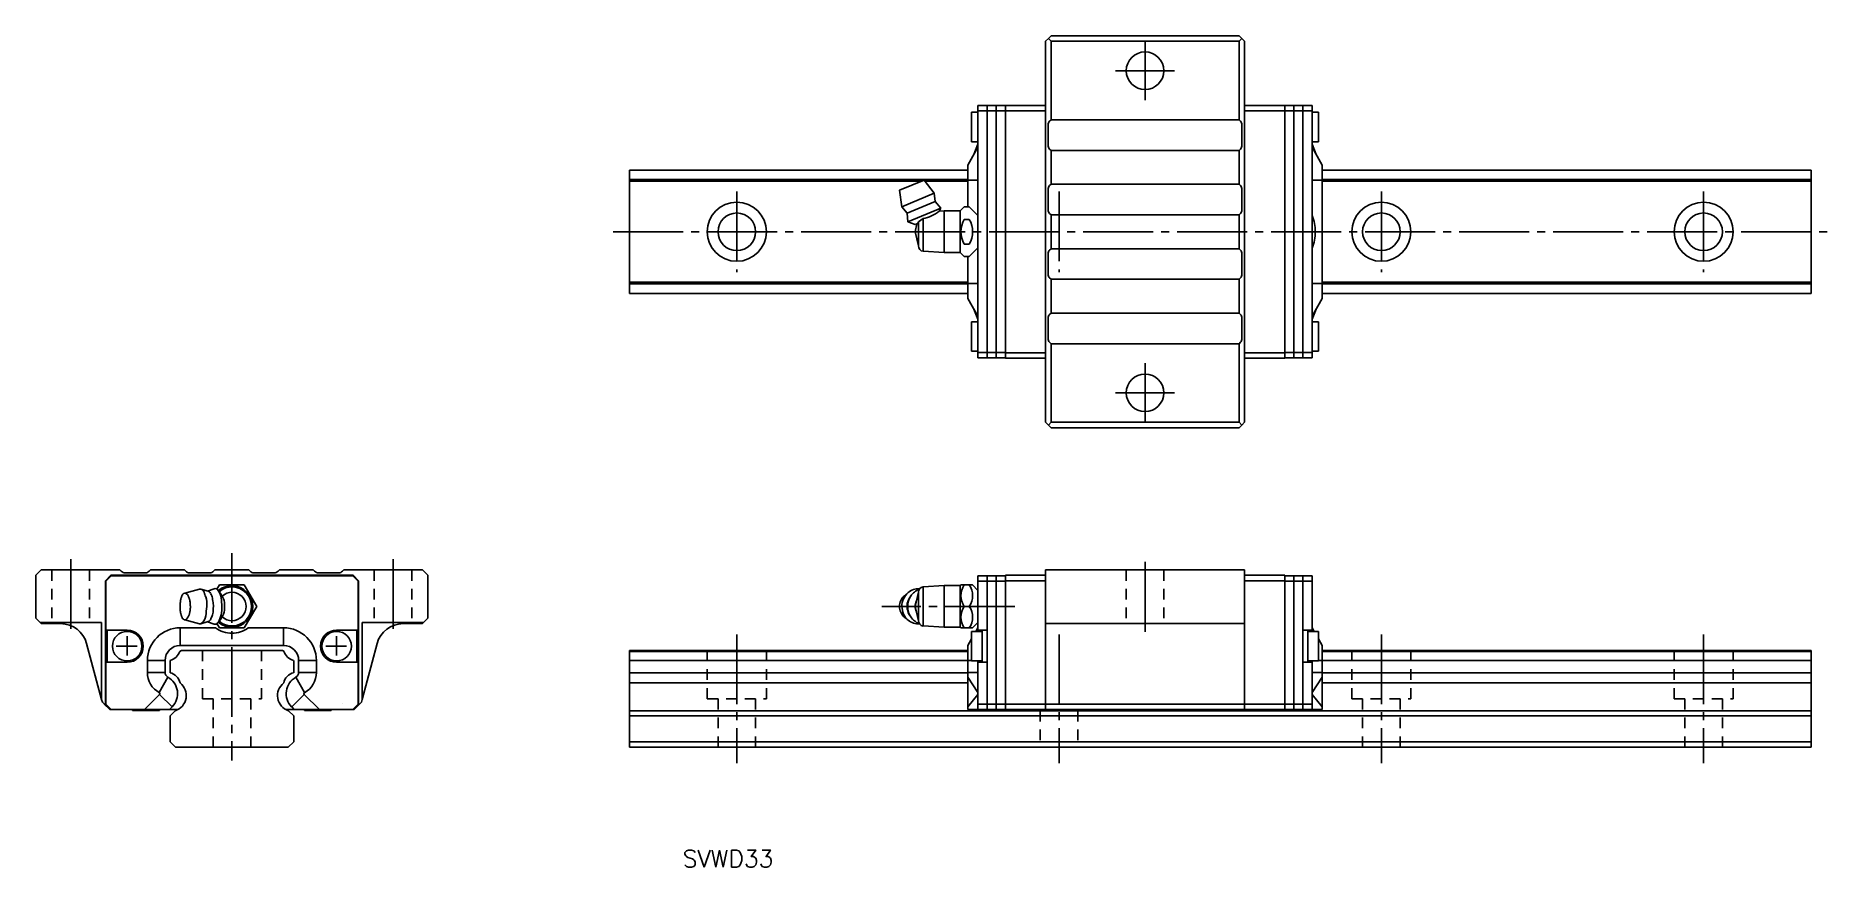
# Model space of a CAD drawing. Extents: x -65 to 269, y 684 to 839.
import ezdxf

# ---------------------------------------------------------------- set-up
doc = ezdxf.new("R2010")
doc.units = 0
doc.linetypes.add('CENTER', pattern=[17.5, 13, -1.5, 1.5, -1.5])
doc.linetypes.add('DASHED', pattern=[3.5, 2, -1.5])
doc.layers.get('0').update_dxf_attribs({"linetype": 'CONTINUOUS'})
doc.layers.add('CENTER', color=1, linetype='CENTER')
doc.styles.get("Standard").update_dxf_attribs({"font": 'txt.shx', "bigfont": '@extfont2.shx'})

msp = doc.modelspace()

# ---------------------------------------------------------------- linework, layer by layer
at = {"color": 7, "linetype": 'CONTINUOUS'}
for p, q in [((123.69, 838.66), (123.19, 838.16)), ((123.19, 767.16), (123.19, 838.16)), ((124.19, 839.16), (123.69, 838.66)), ((124.19, 838.16), (123.69, 838.66)), ((124.19, 839.16), (159.19, 839.16)), ((124.19, 823.51), (124.19, 838.16)), ((124.19, 838.16), (159.19, 838.16)), ((159.69, 838.66), (159.19, 839.16)), ((159.69, 838.66), (159.19, 838.16)), ((159.19, 838.16), (159.19, 823.51)), ((160.19, 838.16), (159.69, 838.66)), ((160.19, 838.16), (160.19, 767.16)), ((110.59, 824.91), (109.39, 824.91)), ((110.59, 824.91), (109.39, 824.91)), ((109.39, 819.41), (109.39, 824.91)), ((109.39, 819.41), (109.39, 824.91)), ((110.59, 825.16), (110.59, 826.16)), ((110.59, 826.16), (115.69, 826.16)), ((110.59, 780.16), (110.59, 825.16)), ((110.59, 825.16), (115.69, 825.16)), ((112.29, 779.16), (112.29, 826.16)), ((113.99, 779.16), (113.99, 826.16)), ((115.69, 825.21), (115.69, 826.21)), ((115.69, 826.21), (123.19, 826.21)), ((115.69, 780.11), (115.69, 825.21)), ((115.69, 825.21), (123.19, 825.21)), ((123.19, 825.66), (123.19, 826.66)), ((123.19, 825.21), (123.19, 826.26)), ((123.19, 779.66), (123.19, 825.66)), ((123.19, 802.66), (123.19, 825.21)), ((123.19, 802.66), (123.19, 825.21)), ((160.19, 825.66), (160.19, 826.66)), ((160.19, 826.26), (160.19, 825.21)), ((167.69, 826.21), (160.19, 826.21)), ((160.19, 779.66), (160.19, 825.66)), ((167.69, 825.21), (160.19, 825.21)), ((160.19, 825.21), (160.19, 802.66)), ((160.19, 802.66), (160.19, 825.21)), ((167.69, 825.21), (167.69, 826.21)), ((172.79, 826.16), (167.69, 826.16)), ((167.69, 780.11), (167.69, 825.21)), ((172.79, 825.16), (167.69, 825.16)), ((169.39, 779.16), (169.39, 826.16)), ((171.09, 779.16), (171.09, 826.16)), ((172.79, 825.16), (172.79, 826.16)), ((172.79, 780.16), (172.79, 825.16)), ((173.99, 824.91), (172.79, 824.91)), ((173.99, 824.91), (173.99, 819.41)), ((123.64, 822.55), (123.64, 818.78)), ((124.19, 823.51), (123.93, 823.26)), ((159.19, 823.51), (124.19, 823.51)), ((159.44, 823.26), (159.19, 823.51)), ((159.74, 818.78), (159.74, 822.55)), ((110.59, 818.39), (108.69, 815.09)), ((110.59, 818.39), (108.69, 815.09)), ((109.39, 819.41), (110.59, 819.41)), ((109.39, 819.41), (110.59, 819.41)), ((110.59, 818.95), (109.82, 817.06)), ((110.59, 818.95), (109.82, 817.06)), ((123.93, 818.07), (124.19, 817.81)), ((124.19, 817.81), (159.19, 817.81)), ((124.19, 811.51), (124.19, 817.81)), ((159.19, 817.81), (159.44, 818.07)), ((159.19, 817.81), (159.19, 811.51)), ((172.79, 819.41), (173.99, 819.41)), ((172.79, 818.95), (173.55, 817.06)), ((172.79, 818.39), (174.69, 815.09)), ((108.69, 814.16), (45.69, 814.16)), ((45.69, 814.16), (45.69, 812.37)), ((108.69, 815.09), (108.69, 812.29)), ((108.69, 815.09), (108.69, 812.29)), ((174.69, 815.09), (174.69, 812.29)), ((265.69, 814.16), (174.69, 814.16)), ((265.69, 812.37), (265.69, 814.16)), ((108.69, 812.37), (45.69, 812.37)), ((45.69, 812.06), (45.69, 812.37)), ((45.69, 793.26), (45.69, 812.06)), ((100.02, 812.06), (45.69, 812.06)), ((100.6, 812.3), (95.98, 810.39)), ((102.45, 809.82), (100.6, 812.3)), ((108.69, 812.06), (100.78, 812.06)), ((108.69, 812.29), (108.69, 807.28)), ((108.69, 812.29), (108.69, 807.28)), ((110.59, 812.29), (108.69, 812.29)), ((110.59, 812.29), (108.69, 812.29)), ((123.64, 810.55), (123.64, 806.78)), ((124.19, 811.51), (123.93, 811.26)), ((159.19, 811.51), (124.19, 811.51)), ((159.44, 811.26), (159.19, 811.51)), ((159.74, 806.78), (159.74, 810.55)), ((172.79, 812.29), (174.69, 812.29)), ((265.69, 812.37), (174.69, 812.37)), ((174.69, 812.29), (174.69, 802.66)), ((265.69, 812.06), (174.69, 812.06)), ((265.69, 812.37), (265.69, 812.06)), ((265.69, 812.06), (265.69, 793.26)), ((95.98, 810.39), (96.43, 807.33)), ((102.45, 809.82), (96.43, 807.33)), ((96.43, 807.33), (97.39, 806.11)), ((102.63, 808.28), (97.39, 806.11)), ((103.67, 807.08), (97.5, 804.53)), ((102.63, 808.28), (102.45, 809.82)), ((103.67, 807.08), (102.63, 808.28)), ((103.39, 806.49), (103.67, 807.08)), ((108.03, 807.28), (107.29, 806.54)), ((108.03, 807.28), (108.97, 807.28)), ((110.59, 805.66), (108.97, 807.28)), ((97.39, 806.11), (97.5, 804.53)), ((97.5, 804.53), (98.89, 804.02)), ((98.89, 804.02), (99.37, 804.22)), ((99.23, 804.16), (98.89, 802.66)), ((99.37, 804.22), (99.49, 804.48)), ((99.49, 804.48), (100.37, 805.11)), ((99.49, 804.48), (99.49, 800.01)), ((100.37, 805.11), (100.37, 799.02)), ((104.29, 806.54), (103.39, 806.49)), ((103.39, 806.49), (103.39, 806.49)), ((103.39, 806.49), (103.39, 806.49)), ((104.29, 806.54), (104.29, 798.79)), ((107.29, 806.54), (104.29, 806.54)), ((107.29, 806.54), (107.29, 798.79)), ((108.03, 804.97), (108.97, 804.97)), ((123.93, 806.07), (124.19, 805.81)), ((124.19, 805.81), (159.19, 805.81)), ((124.19, 805.81), (124.19, 799.51)), ((124.19, 804.31), (124.19, 801.01)), ((159.19, 805.81), (159.44, 806.07)), ((159.19, 799.51), (159.19, 805.81)), ((159.19, 801.01), (159.19, 804.31)), ((98.89, 802.66), (99.49, 800.01)), ((123.19, 802.66), (123.19, 780.11)), ((123.19, 780.11), (123.19, 802.66)), ((160.19, 802.66), (160.19, 780.11)), ((160.19, 802.66), (160.19, 780.11)), ((174.69, 802.66), (173.38, 802.66)), ((174.69, 793.03), (174.69, 802.66)), ((100.37, 799.02), (104.29, 798.79)), ((104.29, 798.79), (107.29, 798.79)), ((107.29, 798.79), (108.03, 798.04)), ((108.03, 800.35), (108.97, 800.35)), ((108.03, 798.04), (108.97, 798.04)), ((108.69, 793.03), (108.69, 798.04)), ((108.97, 798.04), (110.59, 799.66)), ((123.64, 794.78), (123.64, 798.55)), ((123.93, 799.26), (124.19, 799.51)), ((124.19, 799.51), (159.19, 799.51)), ((159.19, 799.51), (159.44, 799.26)), ((159.74, 798.55), (159.74, 794.78)), ((124.19, 793.81), (123.93, 794.07)), ((159.19, 793.81), (124.19, 793.81)), ((124.19, 793.81), (124.19, 787.51)), ((159.44, 794.07), (159.19, 793.81)), ((159.19, 787.51), (159.19, 793.81)), ((45.69, 793.26), (108.69, 793.26)), ((45.69, 793.26), (45.69, 792.96)), ((45.69, 792.96), (108.69, 792.96)), ((45.69, 791.16), (45.69, 792.96)), ((45.69, 791.16), (108.69, 791.16)), ((108.69, 790.23), (108.69, 793.03)), ((110.59, 793.03), (108.69, 793.03)), ((172.79, 793.03), (174.69, 793.03)), ((174.69, 793.26), (265.69, 793.26)), ((174.69, 790.23), (174.69, 793.03)), ((174.69, 792.96), (265.69, 792.96)), ((174.69, 791.16), (265.69, 791.16)), ((265.69, 793.26), (265.69, 792.96)), ((265.69, 791.16), (265.69, 792.96)), ((110.59, 786.93), (108.69, 790.23)), ((110.59, 786.38), (109.82, 788.27)), ((123.93, 787.26), (124.19, 787.51)), ((124.19, 787.51), (159.19, 787.51)), ((159.19, 787.51), (159.44, 787.26)), ((172.79, 786.93), (174.69, 790.23)), ((172.79, 786.38), (173.55, 788.27)), ((110.59, 785.91), (109.39, 785.91)), ((109.39, 785.91), (109.39, 780.41)), ((123.64, 782.78), (123.64, 786.55)), ((159.74, 786.55), (159.74, 782.78)), ((173.99, 785.91), (172.79, 785.91)), ((173.99, 785.91), (173.99, 780.41)), ((109.39, 780.41), (110.59, 780.41)), ((124.19, 781.81), (123.93, 782.07)), ((159.19, 781.81), (124.19, 781.81)), ((124.19, 781.81), (124.19, 767.16)), ((159.44, 782.07), (159.19, 781.81)), ((159.19, 767.16), (159.19, 781.81)), ((172.79, 780.41), (173.99, 780.41)), ((110.59, 780.16), (115.69, 780.16)), ((110.59, 780.16), (110.59, 779.16)), ((110.59, 779.16), (115.69, 779.16)), ((115.69, 780.11), (123.19, 780.11)), ((115.69, 780.11), (115.69, 779.11)), ((115.69, 779.11), (123.19, 779.11)), ((123.19, 779.06), (123.19, 780.11)), ((123.19, 779.66), (123.19, 778.66)), ((167.69, 780.11), (160.19, 780.11)), ((160.19, 780.11), (160.19, 779.06)), ((160.19, 779.66), (160.19, 778.66)), ((167.69, 779.11), (160.19, 779.11)), ((172.79, 780.16), (167.69, 780.16)), ((167.69, 780.11), (167.69, 779.11)), ((172.79, 779.16), (167.69, 779.16)), ((172.79, 780.16), (172.79, 779.16)), ((123.19, 767.16), (123.69, 766.66)), ((124.19, 767.16), (123.69, 766.66)), ((124.19, 767.16), (159.19, 767.16)), ((159.69, 766.66), (159.19, 767.16)), ((159.69, 766.66), (160.19, 767.16)), ((123.69, 766.66), (124.19, 766.16)), ((124.19, 766.16), (159.19, 766.16)), ((159.19, 766.16), (159.69, 766.66)), ((-63.81, 739.66), (-64.81, 738.66)), ((-64.81, 738.66), (-64.81, 730.66)), ((-61.81, 739.66), (-63.81, 739.66)), ((-54.81, 739.66), (-61.81, 739.66)), ((-49.16, 739.66), (-54.81, 739.66)), ((-50.86, 738.66), (-51.86, 737.66)), ((-51.86, 737.66), (-51.86, 723.71)), ((-50.81, 738.56), (-51.81, 737.56)), ((-51.81, 737.56), (-51.81, 728.46)), ((-5.76, 738.66), (-50.86, 738.66)), ((-5.81, 738.56), (-50.81, 738.56)), ((-48.91, 739.41), (-49.16, 739.66)), ((-44.43, 739.11), (-48.2, 739.11)), ((-43.46, 739.66), (-43.72, 739.41)), ((-37.16, 739.66), (-43.46, 739.66)), ((-42.81, 739.66), (-40.66, 739.66)), ((-36.91, 739.41), (-37.16, 739.66)), ((-32.43, 739.11), (-36.2, 739.11)), ((-31.46, 739.66), (-31.72, 739.41)), ((-25.16, 739.66), (-31.46, 739.66)), ((-26.66, 739.66), (-29.96, 739.66)), ((-29.96, 739.66), (-26.66, 739.66)), ((-24.91, 739.41), (-25.16, 739.66)), ((-20.43, 739.11), (-24.2, 739.11)), ((-19.46, 739.66), (-19.72, 739.41)), ((-13.16, 739.66), (-19.46, 739.66)), ((-15.96, 739.66), (-13.81, 739.66)), ((-12.91, 739.41), (-13.16, 739.66)), ((-8.43, 739.11), (-12.2, 739.11)), ((-7.46, 739.66), (-7.72, 739.41)), ((-7.46, 739.66), (-7.72, 739.41)), ((-1.81, 739.66), (-7.46, 739.66)), ((-1.81, 739.66), (-7.46, 739.66)), ((-5.81, 738.56), (-4.81, 737.56)), ((-5.76, 738.66), (-4.76, 737.66)), ((-4.81, 737.56), (-4.81, 728.46)), ((-4.76, 737.66), (-4.76, 714.66)), ((-1.81, 739.66), (5.19, 739.66)), ((7.19, 739.66), (5.19, 739.66)), ((8.19, 738.66), (7.19, 739.66)), ((8.19, 730.66), (8.19, 738.66)), ((110.59, 738.56), (115.69, 738.56)), ((110.59, 738.56), (110.59, 737.56)), ((110.59, 737.56), (110.59, 728.46)), ((110.59, 737.56), (115.69, 737.56)), ((112.29, 713.66), (112.29, 738.56)), ((113.99, 713.66), (113.99, 738.56)), ((115.69, 738.66), (123.19, 738.66)), ((115.69, 738.66), (115.69, 737.66)), ((115.69, 737.66), (115.69, 714.66)), ((115.69, 737.66), (123.19, 737.66)), ((160.19, 739.66), (123.19, 739.66)), ((123.19, 739.66), (123.19, 738.66)), ((123.19, 738.66), (123.19, 731.66)), ((160.19, 739.66), (160.19, 738.66)), ((167.69, 738.66), (160.19, 738.66)), ((160.19, 738.66), (160.19, 731.66)), ((167.69, 737.66), (160.19, 737.66)), ((167.69, 738.66), (167.69, 737.66)), ((172.79, 738.56), (167.69, 738.56)), ((167.69, 737.66), (167.69, 714.66)), ((172.79, 737.56), (167.69, 737.56)), ((169.39, 713.66), (169.39, 738.56)), ((171.09, 713.66), (171.09, 738.56)), ((172.79, 738.56), (172.79, 737.56)), ((172.79, 737.56), (172.79, 728.46)), ((-34.36, 736.11), (-37.1, 735.35)), ((-34.08, 736.1), (-34.36, 736.11)), ((-32.71, 735.68), (-34.08, 736.1)), ((-31.63, 736.17), (-32.85, 735.72)), ((-31.09, 736.06), (-30.62, 736.86)), ((-30.45, 735.28), (-30.88, 735.84)), ((-30.62, 736.86), (-26, 736.86)), ((-30.13, 734.8), (-30.45, 735.28)), ((-29.87, 734.3), (-30.13, 734.8)), ((-26, 736.86), (-23.69, 732.86)), ((97.6, 735.44), (96.88, 734.84)), ((99.49, 735.51), (98.89, 732.86)), ((99.49, 735.51), (99.49, 730.21)), ((104.29, 736.74), (100.37, 736.51)), ((100.37, 736.51), (100.37, 729.22)), ((107.29, 736.74), (104.29, 736.74)), ((104.29, 736.74), (104.29, 728.99)), ((107.41, 736.86), (107.29, 736.74)), ((107.29, 736.74), (107.29, 728.99)), ((107.41, 736.86), (108.03, 736.86)), ((108.03, 736.86), (108.97, 736.86)), ((108.97, 736.86), (109.59, 736.86)), ((110.59, 735.86), (109.59, 736.86)), ((-64.81, 730.66), (-64.01, 729.86)), ((-37.1, 730.38), (-34.36, 729.62)), ((-30.88, 729.88), (-30.45, 730.44)), ((-30.45, 730.44), (-30.13, 730.93)), ((-30.13, 730.93), (-29.87, 731.43)), ((-23.69, 732.86), (-26, 728.86)), ((7.39, 729.86), (8.19, 730.66)), ((98.89, 732.86), (99.49, 730.21)), ((108.03, 732.86), (108.97, 732.86)), ((123.19, 731.66), (123.19, 714.66)), ((160.19, 731.66), (160.19, 714.66)), ((-64.01, 729.86), (-61.81, 729.86)), ((-64.01, 729.86), (-63.81, 729.66)), ((-63.81, 729.66), (-60.19, 729.66)), ((-61.81, 729.86), (-54.81, 729.86)), ((-54.81, 729.86), (-52.56, 729.86)), ((-52.56, 729.86), (-52.56, 715.53)), ((-51.81, 728.46), (-47.81, 728.46)), ((-51.56, 728.46), (-51.56, 722.46)), ((-47.81, 727.35), (-47.81, 723.75)), ((-31.35, 728.89), (-37.94, 728.89)), ((-37.94, 728.89), (-31.35, 728.89)), ((-37.94, 728.89), (-37.94, 725.59)), ((-37.94, 728.89), (-37.94, 725.59)), ((-34.08, 729.63), (-34.36, 729.62)), ((-34.08, 729.63), (-32.71, 730.05)), ((-32.85, 730), (-31.63, 729.56)), ((-30.62, 728.86), (-31.09, 729.67)), ((-26, 728.86), (-30.62, 728.86)), ((-28.31, 727.86), (-28.31, 727.88)), ((-28.31, 727.88), (-28.31, 727.88)), ((-18.68, 728.89), (-25.27, 728.89)), ((-18.68, 728.89), (-18.68, 725.59)), ((-4.81, 728.46), (-8.81, 728.46)), ((-8.81, 727.35), (-8.81, 723.75)), ((-5.06, 728.46), (-5.06, 722.46)), ((-5.06, 728.46), (-5.06, 722.46)), ((-4.06, 715.53), (-4.06, 729.86)), ((-4.06, 729.86), (-1.81, 729.86)), ((5.19, 729.86), (-1.81, 729.86)), ((7.19, 729.66), (3.56, 729.66)), ((5.19, 729.86), (7.39, 729.86)), ((7.39, 729.86), (7.19, 729.66)), ((100.37, 729.22), (104.29, 728.99)), ((104.29, 728.99), (107.29, 728.99)), ((107.29, 728.99), (107.41, 728.86)), ((108.03, 728.86), (107.41, 728.86)), ((108.03, 728.86), (108.97, 728.86)), ((109.59, 728.86), (108.97, 728.86)), ((109.39, 728.21), (109.39, 722.71)), ((111.39, 728.21), (109.39, 728.21)), ((109.59, 728.86), (110.59, 729.86)), ((110.59, 728.89), (110.2, 728.21)), ((110.59, 728.46), (112.29, 728.46)), ((110.59, 728.21), (110.59, 728.46)), ((111.39, 728.46), (111.39, 722.46)), ((111.39, 728.46), (111.39, 722.46)), ((123.19, 729.66), (160.19, 729.66)), ((172.79, 728.46), (171.09, 728.46)), ((171.99, 728.46), (171.99, 722.46)), ((173.99, 728.21), (171.99, 728.21)), ((172.79, 728.89), (173.18, 728.21)), ((172.79, 728.21), (172.79, 728.46)), ((173.99, 728.21), (173.99, 722.71)), ((-55.36, 725.96), (-52.56, 715.53)), ((-51.86, 723.71), (-51.86, 719.61)), ((-51.86, 719.61), (-51.86, 723.71)), ((-51.86, 723.71), (-51.56, 723.71)), ((-49.85, 725.46), (-45.95, 725.46)), ((-37.71, 724.66), (-38.01, 724.49)), ((-37.94, 725.59), (-28.31, 725.59)), ((-37.94, 725.59), (-28.31, 725.59)), ((-18.91, 724.66), (-37.71, 724.66)), ((-18.68, 725.59), (-28.31, 725.59)), ((-18.91, 724.66), (-18.61, 724.49)), ((-10.85, 725.46), (-6.95, 725.46)), ((-1.27, 725.96), (-4.06, 715.53)), ((45.69, 724.66), (108.69, 724.66)), ((45.69, 724.66), (45.69, 724.49)), ((45.69, 724.49), (108.69, 724.49)), ((45.69, 722.82), (45.69, 724.49)), ((109.39, 726.81), (108.69, 725.59)), ((108.69, 722.79), (108.69, 725.59)), ((173.99, 726.81), (174.69, 725.59)), ((174.69, 722.79), (174.69, 725.59)), ((174.69, 724.66), (265.69, 724.66)), ((174.69, 724.49), (265.69, 724.49)), ((265.69, 724.66), (265.69, 724.49)), ((265.69, 722.82), (265.69, 724.49)), ((-51.81, 722.46), (-51.81, 714.66)), ((-47.81, 722.46), (-51.81, 722.46)), ((-44.04, 722.79), (-44.04, 720.56)), ((-44.04, 720.56), (-44.04, 722.79)), ((-44.04, 722.79), (-40.74, 722.79)), ((-44.04, 722.79), (-40.74, 722.79)), ((-44.04, 720.56), (-40.74, 720.56)), ((-44.04, 720.56), (-40.74, 720.56)), ((-40.74, 720.56), (-40.74, 722.79)), ((-40.74, 720.56), (-40.74, 722.79)), ((-39.81, 722.82), (-39.81, 720.51)), ((-16.81, 722.82), (-16.81, 720.51)), ((-12.58, 722.79), (-15.88, 722.79)), ((-15.88, 720.56), (-15.88, 722.79)), ((-12.58, 720.56), (-15.88, 720.56)), ((-12.58, 720.56), (-12.58, 722.79)), ((-8.81, 722.46), (-4.81, 722.46)), ((-4.81, 722.46), (-4.81, 714.66)), ((45.69, 722.82), (108.69, 722.82)), ((45.69, 722.82), (45.69, 720.51)), ((45.69, 720.51), (108.69, 720.51)), ((45.69, 718.62), (45.69, 720.51)), ((109.39, 722.79), (108.69, 722.79)), ((108.69, 720.56), (108.69, 722.79)), ((110.59, 720.56), (108.69, 720.56)), ((108.69, 719.69), (108.69, 720.56)), ((109.39, 722.71), (111.39, 722.71)), ((110.59, 722.46), (110.59, 722.71)), ((110.59, 722.46), (112.29, 722.46)), ((110.59, 722.46), (110.59, 714.66)), ((172.79, 722.46), (171.09, 722.46)), ((171.99, 722.71), (173.99, 722.71)), ((172.79, 722.46), (172.79, 722.71)), ((172.79, 722.46), (172.79, 714.66)), ((172.79, 720.56), (174.69, 720.56)), ((173.99, 722.79), (174.69, 722.79)), ((174.69, 722.82), (265.69, 722.82)), ((174.69, 720.56), (174.69, 722.79)), ((174.69, 719.69), (174.69, 720.56)), ((174.69, 720.51), (265.69, 720.51)), ((265.69, 722.82), (265.69, 720.51)), ((265.69, 718.62), (265.69, 720.51)), ((-51.86, 719.61), (-51.86, 714.66)), ((-51.86, 719.61), (-51.81, 719.61)), ((-41.82, 716.8), (-40.23, 719.69)), ((-41.82, 716.8), (-40.23, 719.69)), ((-14.81, 716.8), (-16.4, 719.69)), ((45.69, 718.62), (108.69, 718.62)), ((45.69, 713.42), (45.69, 718.62)), ((108.69, 714.15), (108.69, 719.69)), ((110.59, 716.8), (108.69, 719.69)), ((172.79, 716.8), (174.69, 719.69)), ((174.69, 714.15), (174.69, 719.69)), ((174.69, 718.62), (265.69, 718.62)), ((265.69, 713.42), (265.69, 718.62)), ((-52.56, 715.53), (-52.43, 715.03)), ((-52.43, 715.03), (-51.06, 713.66)), ((-52.06, 714.66), (-51.06, 713.66)), ((-51.06, 713.66), (-52.06, 714.66)), ((-51.86, 714.66), (-50.86, 713.66)), ((-51.81, 714.66), (-50.81, 713.66)), ((-41.78, 716.48), (-44.6, 713.66)), ((-44.6, 713.66), (-41.78, 716.48)), ((-41.78, 716.48), (-39.44, 714.15)), ((-41.78, 716.48), (-39.44, 714.15)), ((-39.93, 713.66), (-39.44, 714.15)), ((-39.93, 713.66), (-39.44, 714.15)), ((-14.85, 716.48), (-17.18, 714.15)), ((-16.7, 713.66), (-17.18, 714.15)), ((-12.03, 713.66), (-14.85, 716.48)), ((-7.75, 714.73), (-7.8, 714.72)), ((-4.81, 714.66), (-5.81, 713.66)), ((-4.76, 714.66), (-5.76, 713.66)), ((-5.56, 713.66), (-4.2, 715.03)), ((-4.56, 714.66), (-5.56, 713.66)), ((-4.56, 714.66), (-5.56, 713.66)), ((-4.2, 715.03), (-4.06, 715.53)), ((110.59, 716.48), (108.69, 714.15)), ((108.69, 713.66), (108.69, 714.15)), ((110.59, 714.66), (110.59, 713.66)), ((110.59, 714.66), (115.69, 714.66)), ((115.69, 714.66), (123.19, 714.66)), ((115.69, 714.66), (115.69, 713.66)), ((160.19, 714.66), (123.19, 714.66)), ((123.19, 714.66), (123.19, 713.66)), ((167.69, 714.66), (160.19, 714.66)), ((160.19, 714.66), (160.19, 713.66)), ((167.69, 714.66), (167.69, 713.66)), ((172.79, 714.66), (167.69, 714.66)), ((172.79, 716.48), (174.69, 714.15)), ((172.79, 714.66), (172.79, 713.66)), ((174.69, 713.66), (174.69, 714.15)), ((-51.06, 713.66), (-50.86, 713.66)), ((-50.86, 713.66), (-50.81, 713.66)), ((-50.81, 713.66), (-44.6, 713.66)), ((-46.81, 713.62), (-46.81, 713.46)), ((-41.81, 713.46), (-46.81, 713.46)), ((-44.6, 713.66), (-39.93, 713.66)), ((-44.6, 713.66), (-39.93, 713.66)), ((-41.81, 713.46), (-41.81, 713.66)), ((-39.93, 713.66), (-38.32, 713.66)), ((-39.93, 713.66), (-38.32, 713.66)), ((-38.86, 713.42), (-39.81, 712.46)), ((-39.81, 712.46), (-39.81, 707.66)), ((-16.7, 713.66), (-18.31, 713.66)), ((-17.77, 713.42), (-16.81, 712.46)), ((-16.81, 712.46), (-16.81, 707.66)), ((-12.03, 713.66), (-16.7, 713.66)), ((-14.81, 713.66), (-14.81, 713.46)), ((-14.81, 713.46), (-9.81, 713.46)), ((-5.81, 713.66), (-12.03, 713.66)), ((-9.81, 713.46), (-9.81, 713.66)), ((-5.76, 713.66), (-5.81, 713.66)), ((-5.56, 713.66), (-5.76, 713.66)), ((45.69, 713.42), (265.69, 713.42)), ((45.69, 713.42), (45.69, 712.46)), ((45.69, 712.46), (265.69, 712.46)), ((45.69, 712.46), (45.69, 707.66)), ((110.59, 713.66), (108.69, 713.66)), ((110.59, 713.66), (115.69, 713.66)), ((115.69, 713.66), (123.19, 713.66)), ((160.19, 713.66), (123.19, 713.66)), ((126.19, 713.66), (126.19, 713.46)), ((126.19, 713.46), (131.19, 713.46)), ((131.19, 713.46), (131.19, 713.66)), ((152.19, 713.66), (152.19, 713.46)), ((152.19, 713.46), (157.19, 713.46)), ((157.19, 713.46), (157.19, 713.66)), ((167.69, 713.66), (160.19, 713.66)), ((172.79, 713.66), (167.69, 713.66)), ((172.79, 713.66), (174.69, 713.66)), ((265.69, 713.42), (265.69, 712.46)), ((265.69, 712.46), (265.69, 707.66)), ((-39.81, 707.66), (-38.81, 706.66)), ((-16.81, 707.66), (-17.81, 706.66)), ((45.69, 707.66), (265.69, 707.66)), ((45.69, 707.66), (45.69, 706.66)), ((265.69, 707.66), (265.69, 706.66)), ((-38.81, 706.66), (-17.81, 706.66)), ((45.69, 706.66), (265.69, 706.66))]:
    msp.add_line(p, q, dxfattribs=at)
at = {"color": 3, "linetype": 'DASHED'}
for p, q in [((-61.81, 739.66), (-61.81, 729.86)), ((-54.81, 739.66), (-54.81, 729.86)), ((-1.81, 739.66), (-1.81, 729.86)), ((5.19, 739.66), (5.19, 729.86)), ((138.19, 739.66), (138.19, 729.66)), ((145.19, 739.66), (145.19, 729.66)), ((-33.81, 724.66), (-33.81, 715.66)), ((-22.81, 724.66), (-22.81, 715.66)), ((60.19, 724.66), (60.19, 715.66)), ((71.19, 724.66), (71.19, 715.66)), ((180.19, 724.66), (180.19, 715.66)), ((191.19, 724.66), (191.19, 715.66)), ((240.19, 724.66), (240.19, 715.66)), ((251.19, 724.66), (251.19, 715.66)), ((-33.81, 715.66), (-22.81, 715.66)), ((-31.81, 715.66), (-31.81, 706.66)), ((-24.81, 715.66), (-24.81, 706.66)), ((60.19, 715.66), (71.19, 715.66)), ((62.19, 715.66), (62.19, 706.66)), ((69.19, 715.66), (69.19, 706.66)), ((180.19, 715.66), (191.19, 715.66)), ((182.19, 715.66), (182.19, 706.66)), ((189.19, 715.66), (189.19, 706.66)), ((240.19, 715.66), (251.19, 715.66)), ((242.19, 715.66), (242.19, 706.66)), ((249.19, 715.66), (249.19, 706.66)), ((122.19, 713.42), (122.19, 706.66)), ((129.19, 713.42), (129.19, 706.66))]:
    msp.add_line(p, q, dxfattribs=at)
at = {"color": 7, "linetype": 'CONTINUOUS'}
for centre, radius in [((141.69, 832.66), 3.5), ((65.69, 802.66), 5.5), ((185.69, 802.66), 5.5), ((245.69, 802.66), 5.5), ((65.69, 802.66), 3.5), ((185.69, 802.66), 3.5), ((245.69, 802.66), 3.5), ((141.69, 772.66), 3.5), ((-47.81, 725.46), 2.75), ((-47.81, 725.46), 2.75), ((-8.81, 725.46), 2.75)]:
    msp.add_circle(centre, radius, dxfattribs=at)
for centre, radius, start, end in [((124.64, 822.55), 1, 135, 180), ((158.74, 822.55), 1, 0, 45), ((124.64, 818.78), 1, 180, 225), ((158.74, 818.78), 1, 315, 0), ((124.64, 810.55), 1, 135, 180), ((158.74, 810.55), 1, 0, 45), ((98.97, 812.22), 7.24, 281.1312, 307.648), ((112.03, 802.66), 4.62, 150.0092, 209.9908), ((104.97, 802.66), 4.62, 330.0001, 29.9999), ((124.64, 806.78), 1, 180, 225), ((158.74, 806.78), 1, 315, 0), ((165.67, 802.74), 7.71, 359.4563, 22.6234), ((165.67, 802.59), 7.71, 337.3766, 0.5437), ((100.49, 800.01), 1, 180, 263.2229), ((124.64, 798.55), 1, 135, 180), ((158.74, 798.55), 1, 0, 45), ((124.64, 794.78), 1, 180, 225), ((158.74, 794.78), 1, 315, 0), ((124.64, 786.55), 1, 135, 180), ((158.74, 786.55), 1, 0, 45), ((124.64, 782.78), 1, 180, 225), ((158.74, 782.78), 1, 315, 0), ((-48.2, 740.11), 1, 225, 270), ((-44.43, 740.11), 1, 270, 315), ((-36.2, 740.11), 1, 225, 270), ((-32.43, 740.11), 1, 270, 315), ((-24.2, 740.11), 1, 225, 270), ((-20.43, 740.11), 1, 270, 315), ((-12.2, 740.11), 1, 225, 270), ((-8.43, 740.11), 1, 270, 315), ((-36.15, 733.45), 1.77, 170.1836, 176.7047), ((-42.15, 734.49), 4.32, 350.1836, 352.8665), ((-36.2, 733.74), 1.68, 165.9229, 172.8665), ((-43.37, 735.54), 5.71, 345.9229, 347.9835), ((-36.31, 734.03), 1.51, 160.0922, 167.9835), ((-59.57, 742.46), 23.24, 340.0922, 340.6158), ((-36.54, 734.36), 1.18, 149.9462, 160.6158), ((-35.48, 733.74), 2.41, 144.2871, 149.9462), ((-37.04, 734.86), 0.49, 97.1639, 144.2871), ((-37.14, 734.72), 0.628, 42.7713, 85.8209), ((-37.97, 733.96), 1.76, 34.4113, 42.7713), ((-37.66, 734.17), 1.37, 24.8028, 34.4113), ((-41.97, 732.18), 6.13, 22.7591, 24.8028), ((-38.01, 733.84), 1.84, 16.1339, 22.7591), ((-69.67, 724.68), 34.79, 15.7913, 16.1339), ((-38.23, 733.57), 2.12, 10.2366, 15.7913), ((-5.19, 739.54), 31.46, 190.2366, 190.607), ((-38.36, 733.33), 2.29, 5.5412, 10.607), ((-34.5, 735.11), 1.08, 21.0278, 67.2834), ((-54.06, 727.59), 22.03, 18.6519, 21.0278), ((-37.17, 733.29), 4.21, 354.2322, 18.6519), ((-33.3, 734.42), 1.39, 55.0676, 65.0564), ((-32.87, 735.03), 0.646, 25.4744, 55.0676), ((-11.85, 745.04), 22.64, 205.4744, 206.7542), ((-33.31, 734.22), 1.4, 7.3483, 26.7542), ((-6.88, 737.63), 25.26, 187.3483, 189.748), ((-31.45, 735.69), 0.511, 60.8171, 110.5992), ((-31.68, 735.28), 0.984, 34.9878, 60.8171), ((-33.52, 733.99), 3.23, 7.3525, 34.9878), ((-28.31, 732.86), 3.88, 229.2393, 130.7607), ((-28.31, 732.86), 3.64, 229.0058, 130.9942), ((-52.37, 731.56), 22.23, 3.3561, 7.3525), ((-28.31, 732.86), 2.65, 226.8285, 133.1715), ((-34.97, 732.86), 5.31, 344.3386, 15.6614), ((7.69, 733.64), 0.8, 51.3178, 52.0201), ((98.73, 732.85), 2.75, 156.3696, 179.7225), ((98.44, 732.98), 2.43, 129.9202, 156.3696), ((99.87, 732.88), 3.45, 155.8923, 180.1998), ((99.73, 732.94), 3.29, 130.7852, 155.8923), ((100.53, 732.85), 3.14, 141.4466, 179.7942), ((100.96, 732.88), 3.46, 163.2854, 180.3436), ((99.44, 733.27), 2.86, 85.1547, 130.7852), ((101.1, 732.84), 3.61, 146.9357, 163.2854), ((100.69, 733.11), 3.11, 109.6894, 146.9357), ((101.29, 732.87), 2.4, 154.7068, 179.7781), ((100.49, 735.51), 1, 96.7771, 180), ((110.95, 734.86), 3.54, 145.6279, 214.3721), ((106.04, 734.86), 3.54, 325.6279, 34.3721), ((-36.13, 732.85), 1.83, 176.9724, 183.2469), ((-36.13, 733.15), 1.81, 173.733, 180.0616), ((-41.66, 733.15), 3.71, 356.9724, 0.0616), ((-41.66, 732.54), 3.72, 0.1617, 3.2469), ((-36.14, 732.55), 1.81, 180.1617, 186.4986), ((-41.78, 733.77), 3.87, 353.733, 356.7047), ((-41.8, 731.91), 3.89, 3.5403, 6.4986), ((-36.16, 732.26), 1.77, 183.5403, 190.0814), ((-42.2, 731.18), 4.37, 7.4277, 10.0814), ((-36.21, 731.97), 1.67, 187.4277, 194.4141), ((-43.54, 730.08), 5.9, 12.4183, 14.4141), ((-36.32, 731.67), 1.5, 192.4183, 200.4132), ((-71.27, 718.66), 35.8, 20.0721, 20.4132), ((-36.56, 731.34), 1.15, 200.0721, 211.1208), ((-35.79, 731.81), 2.06, 211.1208, 217.8884), ((-37.04, 730.84), 0.477, 217.8884, 242.119), ((-37.08, 730.76), 0.381, 242.119, 267.2598), ((-37.13, 730.97), 0.597, 273.2202, 298.7005), ((-37.13, 730.97), 0.589, 298.7005, 314.972), ((-37.84, 731.68), 1.59, 314.972, 324.4048), ((-37.63, 731.53), 1.33, 324.4048, 334.4057), ((-41.49, 733.38), 5.62, 334.4057, 336.6464), ((-37.99, 731.87), 1.81, 336.6464, 343.3865), ((-63.8, 739.57), 28.74, 343.3865, 343.8022), ((-38.22, 732.14), 2.1, 343.8022, 349.4059), ((-2.09, 725.38), 34.65, 169.0693, 169.4059), ((-38.35, 732.38), 2.28, 349.0693, 354.1585), ((-19.5, 730.45), 16.67, 173.4671, 174.1585), ((-19.87, 735.12), 16.29, 185.5412, 186.2483), ((-38.42, 733.09), 2.37, 1.408, 6.2483), ((-38.42, 732.62), 2.37, 353.4671, 358.3172), ((-22.49, 733.48), 13.57, 181.408, 182.2531), ((-22.41, 732.15), 13.64, 177.4766, 178.3172), ((-38.44, 732.86), 2.4, 357.4766, 2.2531), ((-35.24, 731.35), 2.08, 304.0454, 352.8838), ((-108.28, 740.47), 75.68, 352.8838, 354.2322), ((-33.01, 730.84), 0.842, 290.5673, 338.4782), ((-52.47, 738.51), 21.76, 338.4782, 340.7177), ((-34.44, 732.2), 2.66, 340.7177, 1.156), ((-26.85, 732.36), 4.94, 174.0912, 181.156), ((-33.56, 733.05), 1.81, 354.0912, 9.748), ((-36.36, 732.83), 6.23, 331.7244, 345.9353), ((-35.29, 732.56), 5.12, 345.9353, 3.3561), ((98.61, 732.85), 2.63, 179.7225, 204.1854), ((98.52, 732.81), 2.53, 204.1854, 229.5249), ((99.99, 732.88), 3.56, 180.1998, 203.7081), ((99.64, 732.72), 3.19, 203.7081, 230.0021), ((128.28, 767.69), 48.38, 229.5249, 230.6346), ((100.38, 732.85), 2.98, 179.7942, 196.5767), ((101.26, 732.89), 3.76, 180.3436, 196.0273), ((100.61, 732.92), 3.23, 196.5767, 217.9131), ((100.85, 732.77), 3.33, 196.0273, 213.7038), ((100.87, 732.78), 3.36, 213.7038, 231.0042), ((101.35, 732.88), 2.46, 180.3823, 205.1326), ((110.95, 730.86), 3.54, 145.6279, 214.3721), ((106.04, 730.86), 3.54, 325.6279, 34.3721), ((-60.19, 724.66), 5, 15.0004, 89.9996), ((-47.81, 725.46), 3, 270, 90), ((-37.94, 722.79), 6.1, 90.0008, 179.9992), ((-37.94, 722.79), 6.1, 90.0008, 179.9992), ((-31.44, 730.45), 0.919, 257.7557, 277.7073), ((-28.31, 732.86), 5, 232.5609, 270), ((-31.35, 729.78), 0.242, 277.7073, 306.3092), ((-30.37, 728.45), 1.41, 120.5653, 126.3092), ((-31.37, 730.15), 0.561, 300.5653, 331.7244), ((-28.31, 732.86), 5, 270, 307.4391), ((-18.68, 722.79), 6.1, 0.0008, 89.9992), ((-8.81, 725.46), 3, 90, 270), ((3.56, 724.66), 5, 90.0004, 164.9996), ((99.49, 732.55), 2.95, 230.0021, 251.8623), ((99.43, 732.37), 2.76, 251.8623, 275.2328), ((100.58, 732.43), 2.9, 231.0042, 250.9998), ((100.49, 730.21), 1, 180, 263.2229), ((-37.94, 722.79), 2.8, 90, 180), ((-37.94, 722.79), 2.8, 90, 180), ((-40.4, 725.25), 2.5, 283.5091, 342.3449), ((-18.68, 722.79), 2.8, 0, 90), ((-16.23, 725.25), 2.5, 197.6551, 256.4909), ((-39.74, 720.56), 4.3, 180.0008, 241.1143), ((-39.74, 720.56), 4.3, 180.0008, 241.1143), ((-39.74, 720.56), 1, 180, 241.1151), ((-39.74, 720.56), 1, 180, 241.1151), ((-40.4, 718.08), 2.5, 12.4795, 76.4909), ((-16.23, 718.08), 2.5, 103.5091, 167.5205), ((-16.88, 720.56), 1, 298.8849, 0), ((-16.88, 720.56), 4.3, 298.8857, 359.9992), ((-41.92, 716.62), 3.5, 315, 61.1151), ((-41.92, 716.62), 3.5, 315, 61.1151), ((-39.81, 716.26), 3, 288.5944, 51.7585), ((-16.81, 716.26), 3, 128.2415, 251.4056), ((-14.71, 716.62), 3.5, 118.8849, 225), ((-41.92, 716.62), 0.2, 315.0002, 61.115), ((-14.71, 716.62), 0.2, 118.885, 224.9998)]:
    msp.add_arc(centre, radius, start, end, dxfattribs=at)
at = {"layer": 'CENTER', "color": 1, "linetype": 'CENTER'}
for p, q in [((141.69, 827.16), (141.69, 838.16)), ((147.19, 832.66), (136.19, 832.66)), ((65.69, 810.16), (65.69, 795.16)), ((125.69, 810.16), (125.69, 795.16)), ((185.69, 810.16), (185.69, 795.16)), ((245.69, 810.16), (245.69, 795.16)), ((42.69, 802.66), (268.69, 802.66)), ((141.69, 767.16), (141.69, 778.16)), ((147.19, 772.66), (136.19, 772.66)), ((-58.31, 741.66), (-58.31, 727.86)), ((-28.31, 742.78), (-28.31, 704.18)), ((1.69, 741.66), (1.69, 727.86)), ((141.69, 741.16), (141.69, 727.66)), ((117.47, 732.86), (92.68, 732.86)), ((65.69, 727.66), (65.69, 703.66)), ((125.69, 727.66), (125.69, 703.66)), ((185.69, 727.66), (185.69, 703.66)), ((245.69, 727.66), (245.69, 703.66))]:
    msp.add_line(p, q, dxfattribs=at)

# ---------------------------------------------------------------- texts
at = {"color": 7, "linetype": 'CONTINUOUS'}
msp.add_text('SVWD33', height=3.2, dxfattribs=at).set_placement((55.63, 684.29))

doc.saveas('drawing.dxf')
